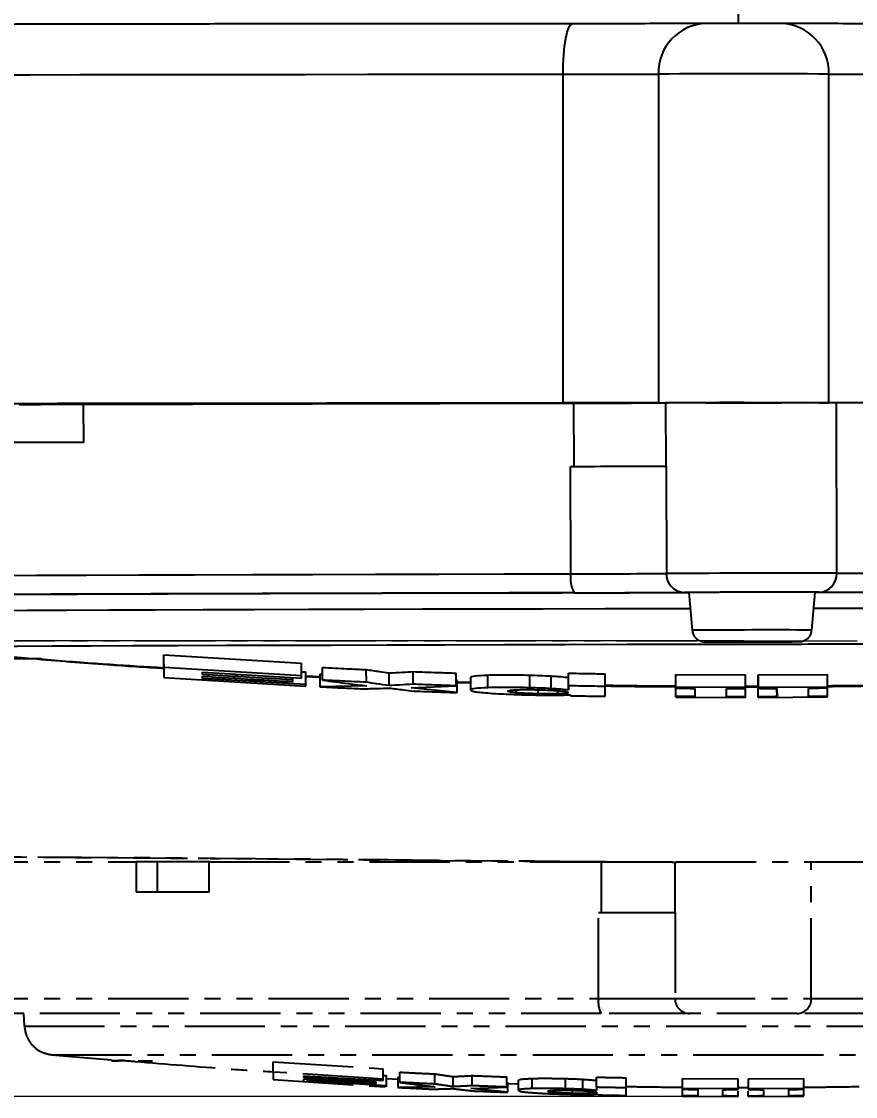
# Model space of a CAD drawing. Header units: millimetres. Extents: x 2312 to 3992, y 755 to 1943.
# Drawn here: x 2845.1 to 2911.2, y 840 to 925 of the extents above; entities that cross this region are included whole.
import ezdxf

# ---------------------------------------------------------------- set-up
doc = ezdxf.new("R2010")
doc.units = ezdxf.units.MM
doc.linetypes.add('PHANTOM', pattern=[12.7, 6.35, -1.27, 1.27, -1.27, 1.27, -1.27])
doc.layers.add('标注', color=3, linetype='Continuous', lineweight=13)
doc.styles.add('SLDTEXTSTYLE1', font='txt.shx', dxfattribs={"width": 0.7, "bigfont": 'gbcbig.shx'})
doc.styles.get("Standard").update_dxf_attribs({"font": 'arial.ttf'})
doc.dimstyles.new('AM_ISO', dxfattribs={"dimtxt": 3.5, "dimasz": 3.5, "dimexe": 1, "dimexo": 1, "dimgap": 1.5, "dimtad": 1, "dimdsep": 46, "dimtxsty": 'Standard', "dimcen": 0, "dimclrd": 256, "dimclre": 256, "dimclrt": 2, "dimadec": 0, "dimazin": 2, "dimtp": 0.1, "dimtm": 0.1, "dimtfac": 0.71, "dimtdec": 3, "dimtmove": 0, "dimatfit": 3, "dimfxl": 0, "dimlwd": -1, "dimlwe": -1, "dimarcsym": 0})
doc.dimstyles.new('SLDDIMSTYLE12$0', dxfattribs={"dimtxt": 12, "dimasz": 10, "dimexe": 0, "dimexo": 0.0625, "dimgap": 0.875, "dimtad": 1, "dimdec": 1, "dimlfac": 1.8, "dimrnd": 1e-09, "dimzin": 12, "dimdsep": 46, "dimtxsty": 'SLDTEXTSTYLE1', "dimcen": 0.09, "dimdle": 8.16, "dimclrd": 3, "dimclre": 3, "dimadec": 0, "dimazin": 3, "dimtfac": 1, "dimtdec": 1, "dimtofl": 0, "dimtmove": 0, "dimatfit": 3, "dimfxl": 0, "dimfrac": 2, "dimtolj": 1, "dimlwd": 5, "dimlwe": 5, "dimarcsym": 0})

# ---------------------------------------------------------------- blocks, each defined once
blk = doc.blocks.new('*D39')
at = {"layer": 'Defpoints', "color": 0, "transparency": 16777216}
for p in [(2901.598, 1115.372), (2752.332, 876.036), (2902.35, 876.036)]:
    blk.add_point(p, dxfattribs=at)
at = {"layer": '标注', "linetype": 'ByBlock', "transparency": 16777216}
for p, q in [((2900.598, 1115.372), (2751.332, 1115.372)), ((2752.332, 1111.872), (2752.332, 879.536)), ((2901.35, 876.036), (2751.332, 876.036))]:
    blk.add_line(p, q, dxfattribs=at)
at = {"layer": '标注', "transparency": 16777216}
for points in [[(2751.749, 1111.872), (2752.915, 1111.872), (2752.332, 1115.372)], [(2751.749, 879.536), (2752.915, 879.536), (2752.332, 876.036)]]:
    blk.add_solid(points, dxfattribs=at)
at = {"layer": '标注', "color": 2, "transparency": 16777216, "insert": (2741.689, 982.482), "char_height": 8, "attachment_point": 5, "rotation": 90}
blk.add_mtext('\\A1;{\\fSimSun|b0|i0|c134|p2;\\H2.28571x;245}', dxfattribs=at)
blk = doc.blocks.new('*D40')
at = {"layer": 'Defpoints', "color": 0, "transparency": 16777216}
for p in [(2902.35, 876.036), (2752.295, 840), (2901.861, 840)]:
    blk.add_point(p, dxfattribs=at)
at = {"layer": '标注', "color": 3, "lineweight": 5, "transparency": 16777216}
blk.add_line((2902.288, 876.036), (2752.295, 876.036), dxfattribs=at)
at = {"layer": '标注', "color": 3, "linetype": 'Continuous', "lineweight": 5, "transparency": 16777216}
for p, q in [((2752.295, 866.036), (2752.295, 850)), ((2901.798, 840), (2752.295, 840))]:
    blk.add_line(p, q, dxfattribs=at)
at = {"layer": '标注', "color": 3, "transparency": 16777216}
for points in [[(2750.628, 866.036), (2753.962, 866.036), (2752.295, 876.036)], [(2750.628, 850), (2753.962, 850), (2752.295, 840)]]:
    blk.add_solid(points, dxfattribs=at)
at = {"layer": '标注', "color": 0, "transparency": 16777216, "insert": (2739.991, 856.841), "char_height": 10, "attachment_point": 5, "rotation": 90, "style": 'SLDTEXTSTYLE1'}
blk.add_mtext('\\A1;{\\H2.28571x;45}', dxfattribs=at)

msp = doc.modelspace()

# ---------------------------------------------------------------- linework, layer by layer
at = {"color": 7, "linetype": 'Continuous', "lineweight": 25}
for p, q in [((2901.898, 924.867), (2901.79, 929.867)), ((2901.898, 924.883), (2901.898, 929.867)), ((2888.002, 894.873), (2888.003, 920.873)), ((2895.555, 920.885), (2895.555, 894.885)), ((2909.035, 894.897), (2909.035, 920.885)), ((2850.056, 891.747), (2850.05, 894.747)), ((2888.835, 894.848), (2888.844, 889.849)), ((2896.114, 894.873), (2896.123, 889.873)), ((2909.66, 881.396), (2909.636, 894.896)), ((2888.607, 881.348), (2888.592, 889.848)), ((2896.165, 889.873), (2896.179, 881.373)), ((2897.95, 879.871), (2898.217, 876.884)), ((2899.95, 879.883), (2899.95, 879.882)), ((2905.95, 879.892), (2905.95, 879.893)), ((2907.694, 876.901), (2907.95, 879.888)), ((2846.711, 874.618), (2843.273, 874.618)), ((2856.407, 874.944), (2867.294, 874.272)), ((2856.408, 874.163), (2856.407, 874.944)), ((2856.408, 873.939), (2856.407, 874.944)), ((2867.296, 873.268), (2867.294, 874.272)), ((2856.408, 874.163), (2856.41, 873.159)), ((2867.296, 873.268), (2856.408, 873.939)), ((2856.408, 873.939), (2856.41, 873.159)), ((2859.464, 873.567), (2867.296, 873.103)), ((2867.295, 873.608), (2867.641, 873.587)), ((2867.643, 872.585), (2867.641, 873.587)), ((2868.752, 873.416), (2868.965, 873.42)), ((2868.752, 873.416), (2868.753, 872.414)), ((2868.966, 872.937), (2868.965, 873.94)), ((2872.429, 872.771), (2872.427, 873.774)), ((2874.232, 872.507), (2874.23, 873.509)), ((2876.126, 872.614), (2876.124, 873.617)), ((2879.537, 872.488), (2879.536, 873.49)), ((2888.427, 872.489), (2888.426, 873.491)), ((2891.34, 872.435), (2891.338, 873.437)), ((2903.433, 873.354), (2908.933, 873.391)), ((2908.935, 872.39), (2908.933, 873.391)), ((2856.41, 873.159), (2867.643, 872.471)), ((2867.643, 872.585), (2859.465, 873.067)), ((2866.614, 872.964), (2866.614, 873.144)), ((2867.642, 873.283), (2868.752, 873.227)), ((2868.752, 873.15), (2867.642, 873.208)), ((2879.63, 871.951), (2879.628, 872.952)), ((2879.628, 872.807), (2880.698, 872.775)), ((2880.698, 872.693), (2879.629, 872.727)), ((2880.699, 872.157), (2880.697, 873.158)), ((2882.043, 872.338), (2882.041, 873.34)), ((2885.362, 872.333), (2885.361, 873.335)), ((2887.031, 873.272), (2887.033, 872.27)), ((2888.428, 872.155), (2888.426, 873.156)), ((2896.933, 873.371), (2902.433, 873.353)), ((2896.935, 872.369), (2896.933, 873.371)), ((2896.935, 872.306), (2896.933, 873.308)), ((2902.435, 872.351), (2902.433, 873.353)), ((2903.433, 873.292), (2903.433, 873.354)), ((2903.433, 873.354), (2903.435, 872.353)), ((2903.435, 872.29), (2903.433, 873.292)), ((2903.434, 872.575), (2903.434, 872.616)), ((2872.47, 872.482), (2868.753, 872.414)), ((2875.984, 872.333), (2879.537, 872.488)), ((2879.63, 871.951), (2875.984, 872.333)), ((2884.263, 872.175), (2884.263, 871.939)), ((2886.004, 872.153), (2886.005, 871.856)), ((2887.563, 872.107), (2887.563, 871.847)), ((2891.341, 871.657), (2891.34, 872.435)), ((2902.435, 872.351), (2896.935, 872.369)), ((2896.936, 871.632), (2896.935, 872.306)), ((2896.936, 871.591), (2896.935, 872.306)), ((2898.435, 872.272), (2898.436, 871.639)), ((2898.435, 872.272), (2898.436, 871.639)), ((2900.936, 871.631), (2900.935, 872.264)), ((2902.434, 872.461), (2902.934, 872.46)), ((2902.935, 872.377), (2902.435, 872.378)), ((2902.435, 872.288), (2902.435, 872.351)), ((2902.436, 871.614), (2902.435, 872.288)), ((2902.934, 872.46), (2903.434, 872.462)), ((2903.435, 872.379), (2902.935, 872.377)), ((2908.935, 872.39), (2903.435, 872.353)), ((2903.435, 872.353), (2903.435, 872.29)), ((2903.436, 871.616), (2903.435, 872.29)), ((2903.436, 871.574), (2903.435, 872.29)), ((2904.935, 872.271), (2904.936, 871.638)), ((2904.936, 871.638), (2904.935, 872.271)), ((2907.436, 871.655), (2907.435, 872.287)), ((2908.936, 871.652), (2908.935, 872.327)), ((2896.936, 871.591), (2902.436, 871.573)), ((2902.436, 871.573), (2902.436, 871.614)), ((2903.436, 871.616), (2903.436, 871.574)), ((2903.436, 871.574), (2908.936, 871.611))]:
    msp.add_line(p, q, dxfattribs=at)
at = {"color": 7, "linetype": 'PHANTOM', "lineweight": 25}
for p, q in [((2839.293, 858.559), (2854.212, 858.559)), ((2854.212, 858.559), (2854.212, 856.159)), ((2855.9, 858.559), (2854.212, 858.559)), ((2855.9, 856.159), (2855.9, 858.559)), ((2859.984, 858.559), (2855.9, 858.559)), ((2859.984, 856.159), (2859.984, 858.559)), ((2859.984, 858.559), (2891.012, 858.559)), ((2891.414, 858.559), (2890.729, 858.565)), ((2891.012, 858.559), (2891.012, 854.559)), ((2891.012, 858.559), (2896.652, 858.559)), ((2896.787, 858.516), (2896.645, 858.516)), ((2896.787, 858.516), (2896.942, 858.515)), ((2896.835, 858.515), (2896.835, 854.559)), ((2896.937, 858.559), (2907.653, 858.559)), ((2907.653, 847.759), (2907.653, 858.559)), ((2907.653, 858.559), (2913.711, 858.559)), ((2859.984, 856.159), (2854.212, 856.159)), ((2890.811, 847.759), (2890.811, 854.559)), ((2890.811, 854.559), (2896.868, 854.559)), ((2896.868, 854.559), (2896.868, 847.759)), ((2839.293, 847.759), (2890.811, 847.759)), ((2890.811, 847.759), (2896.868, 847.759)), ((2896.868, 847.759), (2907.653, 847.759)), ((2907.653, 847.759), (2913.711, 847.759)), ((2891.025, 846.559), (2840.474, 846.559)), ((2845.299, 846.559), (2845.351, 845.569)), ((2897.992, 846.559), (2891.025, 846.559)), ((2906.529, 846.559), (2897.992, 846.559)), ((2913.496, 846.559), (2906.529, 846.559)), ((2845.351, 845.569), (2959.17, 845.569)), ((2847.495, 843.308), (2852.267, 842.9)), ((2847.495, 843.308), (2902.261, 843.308)), ((2854.37, 842.818), (2855.491, 842.818)), ((2865.042, 842.738), (2873.751, 842.185)), ((2865.042, 841.934), (2865.042, 842.738)), ((2873.751, 841.383), (2865.042, 841.934)), ((2865.042, 841.934), (2865.042, 841.333)), ((2873.751, 841.383), (2873.751, 842.185)), ((2875.087, 841.121), (2875.087, 841.923)), ((2865.042, 841.333), (2874.028, 840.767)), ((2867.486, 841.636), (2873.751, 841.254)), ((2874.028, 840.854), (2867.486, 841.251)), ((2873.751, 841.673), (2874.028, 841.656)), ((2874.028, 840.854), (2874.028, 841.656)), ((2874.028, 841.425), (2874.916, 841.378)), ((2874.916, 841.521), (2875.087, 841.523)), ((2874.916, 841.521), (2874.916, 840.719)), ((2877.856, 840.984), (2877.856, 841.786)), ((2879.298, 840.775), (2879.298, 841.577)), ((2880.814, 840.853), (2880.814, 841.655)), ((2883.543, 840.748), (2883.543, 841.549)), ((2883.616, 840.334), (2883.616, 841.135)), ((2884.472, 840.489), (2884.472, 841.29)), ((2885.547, 840.626), (2885.547, 841.427)), ((2888.203, 840.615), (2888.203, 841.417)), ((2889.539, 841.365), (2889.539, 840.563)), ((2890.655, 840.73), (2890.655, 841.531)), ((2892.985, 840.683), (2892.985, 841.485)), ((2897.461, 841.424), (2901.861, 841.402)), ((2897.461, 840.622), (2897.461, 841.424)), ((2901.861, 840.6), (2901.861, 841.402)), ((2902.661, 841.402), (2907.061, 841.424)), ((2902.661, 841.402), (2902.661, 840.6)), ((2907.061, 840.622), (2907.061, 841.424)), ((2877.889, 840.761), (2874.916, 840.719)), ((2880.7, 840.636), (2883.543, 840.748)), ((2883.616, 840.334), (2880.7, 840.636)), ((2883.616, 841.025), (2884.472, 840.998)), ((2887.323, 840.495), (2887.323, 840.314)), ((2888.716, 840.474), (2888.716, 840.246)), ((2889.963, 840.436), (2889.963, 840.236)), ((2892.985, 840.083), (2892.985, 840.683)), ((2901.861, 840.6), (2897.461, 840.622)), ((2897.461, 840.054), (2897.461, 840.609)), ((2898.661, 840.545), (2898.661, 840.057)), ((2900.661, 840.047), (2900.661, 840.535)), ((2901.861, 840.715), (2902.261, 840.714)), ((2901.861, 840.552), (2901.861, 840.6)), ((2901.861, 840.032), (2901.861, 840.412)), ((2902.261, 840.714), (2902.661, 840.715)), ((2907.061, 840.622), (2902.661, 840.6)), ((2902.661, 840.6), (2902.661, 840.552)), ((2902.661, 840.032), (2902.661, 840.412)), ((2903.861, 840.535), (2903.861, 840.047)), ((2905.861, 840.057), (2905.861, 840.545)), ((2907.061, 840.054), (2907.061, 840.574)), ((2897.461, 840.022), (2901.861, 840)), ((2901.861, 840), (2901.861, 840.032)), ((2902.661, 840.032), (2902.661, 840)), ((2902.661, 840), (2907.061, 840.022))]:
    msp.add_line(p, q, dxfattribs=at)
at = {"color": 7, "linetype": 'Continuous', "lineweight": 25, "flags": 128}
for points in [[(2888.003, 920.873), (2888.017, 921.653), (2888.058, 922.403), (2888.125, 923.094), (2888.216, 923.699), (2888.326, 924.196), (2888.452, 924.564), (2888.589, 924.79), (2888.731, 924.866)], [(2823.809, 920.752), (2824.933, 920.762), (2826.408, 920.771), (2828.227, 920.781), (2830.383, 920.79), (2832.866, 920.799), (2835.664, 920.808), (2838.764, 920.816), (2842.154, 920.824), (2845.816, 920.831), (2849.736, 920.838), (2853.894, 920.845), (2858.273, 920.85), (2862.852, 920.856), (2867.611, 920.86), (2872.528, 920.865), (2877.581, 920.868), (2882.747, 920.871), (2888.003, 920.873)], [(2850.05, 894.739), (2849.344, 894.737), (2848.434, 894.734), (2847.539, 894.73), (2846.659, 894.727), (2845.794, 894.724), (2844.946, 894.721)], [(2850.05, 894.747), (2854.261, 894.761), (2858.697, 894.774), (2863.337, 894.787), (2868.162, 894.8), (2873.147, 894.813), (2878.27, 894.825), (2883.508, 894.837), (2888.835, 894.848)], [(2907.998, 894.898), (2908.914, 894.897), (2909.636, 894.896)], [(2850.056, 891.747), (2849.104, 891.744), (2848.166, 891.74), (2847.243, 891.737), (2846.333, 891.734), (2845.438, 891.731), (2844.557, 891.727), (2843.691, 891.724), (2842.84, 891.721)], [(2824.21, 881.116), (2825.351, 881.128), (2826.842, 881.141), (2828.677, 881.153), (2830.849, 881.166), (2833.346, 881.179), (2836.159, 881.193), (2839.273, 881.207), (2842.676, 881.22), (2846.351, 881.234), (2850.282, 881.248), (2854.451, 881.261), (2858.84, 881.275), (2863.428, 881.288), (2868.194, 881.301), (2873.118, 881.313), (2878.177, 881.325), (2883.348, 881.337), (2888.607, 881.348)], [(2888.878, 879.846), (2883.717, 879.835), (2878.643, 879.823), (2873.68, 879.811), (2868.848, 879.799), (2864.171, 879.786), (2859.669, 879.774), (2855.363, 879.76), (2851.271, 879.747), (2847.414, 879.734), (2843.808, 879.72), (2840.469, 879.707), (2837.413, 879.694), (2834.653, 879.68), (2832.203, 879.667), (2830.072, 879.655), (2828.271, 879.642), (2826.808, 879.63), (2825.689, 879.618)], [(2897.952, 879.85), (2897.899, 879.849), (2892.902, 879.84), (2887.954, 879.83), (2883.081, 879.819), (2878.307, 879.808), (2873.656, 879.796), (2869.15, 879.784), (2864.813, 879.772), (2860.665, 879.76), (2856.728, 879.747), (2853.021, 879.734), (2849.563, 879.722), (2846.37, 879.709), (2843.459, 879.696), (2840.845, 879.684), (2838.54, 879.671), (2836.555, 879.659), (2834.901, 879.647), (2833.586, 879.636), (2832.617, 879.625), (2831.997, 879.615), (2831.731, 879.605), (2831.72, 879.602)], [(2902.922, 879.889), (2901.576, 879.887), (2900.322, 879.884), (2899.245, 879.88), (2898.419, 879.877), (2897.899, 879.874), (2897.722, 879.871), (2897.899, 879.869), (2897.951, 879.868)], [(2907.95, 879.886), (2908.122, 879.889), (2907.945, 879.891), (2907.425, 879.892), (2906.599, 879.893), (2905.522, 879.893), (2904.268, 879.891), (2902.922, 879.889)], [(2974.124, 879.846), (2974.113, 879.849), (2973.847, 879.858), (2973.227, 879.866), (2972.258, 879.874), (2970.943, 879.88), (2969.289, 879.887), (2967.304, 879.892), (2964.999, 879.896), (2962.384, 879.9), (2959.474, 879.903), (2956.281, 879.904), (2952.823, 879.905), (2949.116, 879.905), (2945.179, 879.905), (2941.031, 879.903), (2936.694, 879.9), (2932.188, 879.897), (2927.537, 879.892), (2922.762, 879.887), (2917.889, 879.881), (2912.942, 879.874), (2907.948, 879.867)], [(2831.787, 878.365), (2831.963, 878.375), (2832.49, 878.385), (2833.365, 878.396), (2834.584, 878.407), (2836.141, 878.419), (2838.028, 878.431), (2840.236, 878.443), (2842.754, 878.456), (2845.57, 878.468), (2848.669, 878.481), (2852.037, 878.494), (2855.656, 878.507), (2859.508, 878.519), (2863.576, 878.532), (2867.838, 878.544), (2872.274, 878.556), (2876.861, 878.567), (2881.577, 878.579), (2886.399, 878.589), (2891.302, 878.6), (2896.263, 878.609), (2898.063, 878.613)], [(2907.842, 878.629), (2911.244, 878.635), (2916.188, 878.642), (2921.067, 878.648), (2925.856, 878.654), (2930.532, 878.658), (2935.071, 878.662), (2939.451, 878.665), (2943.651, 878.667), (2947.649, 878.668), (2951.426, 878.668), (2954.963, 878.668), (2958.243, 878.666), (2961.249, 878.664), (2963.967, 878.661), (2966.383, 878.657), (2968.485, 878.652), (2970.263, 878.646), (2971.708, 878.639), (2972.813, 878.632), (2973.573, 878.624), (2973.983, 878.615), (2974.061, 878.609)], [(2904.386, 875.976), (2905.385, 875.978), (2906.146, 875.981), (2906.595, 875.984), (2906.688, 875.987), (2906.416, 875.988), (2905.805, 875.989), (2904.915, 875.989), (2903.834, 875.988), (2902.667, 875.986), (2901.528, 875.984), (2900.529, 875.981), (2899.768, 875.978), (2899.319, 875.975), (2899.215, 875.973)], [(2834.479, 875.542), (2834.552, 875.55), (2834.971, 875.56), (2835.747, 875.571), (2836.877, 875.582), (2838.353, 875.593), (2840.168, 875.605), (2842.313, 875.617), (2844.777, 875.629), (2847.546, 875.642), (2850.606, 875.655), (2853.941, 875.667), (2857.534, 875.68), (2861.364, 875.692), (2865.414, 875.705), (2869.66, 875.717), (2874.081, 875.729), (2878.654, 875.74), (2883.354, 875.751), (2888.157, 875.762), (2893.038, 875.772), (2897.97, 875.781), (2902.929, 875.79)]]:
    msp.add_lwpolyline(points, dxfattribs=at)
at = {"color": 7, "linetype": 'PHANTOM', "lineweight": 25, "flags": 128}
for points in [[(2839.214, 858.967), (2840.126, 858.967), (2841.319, 858.964), (2842.787, 858.958), (2844.525, 858.949), (2846.523, 858.937), (2848.772, 858.923), (2851.264, 858.905), (2853.986, 858.886), (2856.926, 858.863), (2860.07, 858.838), (2863.406, 858.811), (2866.916, 858.781), (2870.587, 858.75), (2874.4, 858.716), (2878.339, 858.681), (2882.385, 858.643), (2886.522, 858.605), (2890.729, 858.565)], [(2890.86, 858.559), (2889.779, 858.569), (2885.734, 858.607), (2881.764, 858.644), (2877.887, 858.679), (2874.121, 858.713), (2870.483, 858.745), (2866.99, 858.774), (2863.657, 858.802), (2860.5, 858.828), (2857.533, 858.851), (2854.77, 858.872), (2852.223, 858.89), (2849.904, 858.906), (2847.824, 858.919), (2845.992, 858.929), (2844.415, 858.936), (2843.103, 858.941), (2842.06, 858.943), (2841.291, 858.942), (2840.801, 858.938), (2840.59, 858.931), (2840.66, 858.921), (2841.011, 858.909), (2841.258, 858.903)]]:
    msp.add_lwpolyline(points, dxfattribs=at)
at = {"color": 7, "linetype": 'Continuous', "lineweight": 25}
for centre, radius, start, end in [((2899.43, 921.007), 3.877, 91.86977, 181.80319), ((2904.048, 378.246), 546.642, 89.80869, 90.2432), ((2905.164, 921.011), 3.873, 358.13314, 88.05866), ((2888.445, 3036.278), 2115.405, 269.988017, 270.192574), ((2902.302, -1345.811), 2266.706, 89.829797, 90.170542), ((2916.191, 3072.24), 2151.367, 269.809417, 270.011615), ((2885.503, 3002.004), 2107.158, 270.090606, 270.288526), ((2904.793, -870.075), 1764.969, 90.079983, 90.281729), ((2911.432, 1538.975), 644.081, 269.840259, 269.96665), ((2885.387, 3017.112), 2127.267, 270.086324, 270.290278), ((2890.919, 880.989), 2.34, 171.18608, 209.25992), ((2885.402, 3008.612), 2127.267, 270.086324, 270.290278), ((2897.634, 881.329), 1.456, 178.27966, 268.1007), ((2906.791, -1378.857), 2260.255, 89.927294, 90.269014), ((2908.205, 881.347), 1.456, 272.09558, 1.91662), ((2913.148, 3008.642), 2127.249, 269.90603, 270.109985), ((2885.192, 3326.2), 2446.357, 270.086324, 270.290278), ((2906.039, -939.883), 1819.776, 89.930149, 90.266159), ((2904.741, -165.638), 1045.531, 89.82415, 90.372159), ((2912.27, 3326.225), 2446.336, 269.90603, 270.109985), ((2904.653, -113.977), 990.883, 89.82415, 90.372159), ((2899.518, 893.721), 17.751, 269.02169, 270.18065), ((2900.676, 2199.11), 1323.139, 269.952264, 270.160643)]:
    msp.add_arc(centre, radius, start, end, dxfattribs=at)
at = {"color": 7, "linetype": 'PHANTOM', "lineweight": 25}
for centre, radius, start, end in [((2892.648, 847.468), 1.861, 171.02104, 209.26556), ((2898.031, 847.722), 1.164, 178.17325, 268.0486), ((2906.49, 847.722), 1.164, 271.9514, 1.82675)]:
    msp.add_arc(centre, radius, start, end, dxfattribs=at)
at = {"color": 7, "linetype": 'Continuous', "lineweight": 25}
for points, knots in [([(2888.731, 924.866), (2886.331, 924.865), (2881.488, 924.863), (2874.399, 924.858), (2867.442, 924.852), (2860.74, 924.845), (2854.403, 924.836), (2848.557, 924.826), (2843.292, 924.815), (2838.683, 924.803), (2834.795, 924.791), (2831.672, 924.777), (2829.252, 924.764), (2828.245, 924.755), (2827.747, 924.75)], [0, 0, 0, 0, 0.079959, 0.161371, 0.244142, 0.328893, 0.414216, 0.5, 0.585778, 0.671102, 0.755858, 0.838624, 0.920039, 1, 1, 1, 1]), ([(2899.304, 924.882), (2898.81, 924.88), (2897.805, 924.876), (2895.28, 924.871), (2892.215, 924.867), (2889.879, 924.866), (2888.731, 924.866)], [0, 0, 0, 0, 0.245796, 0.5, 0.754204, 1, 1, 1, 1]), ([(2902.293, 924.886), (2901.977, 924.886), (2901.331, 924.886), (2900.447, 924.885), (2899.717, 924.884), (2899.439, 924.883), (2899.304, 924.882)], [0, 0, 0, 0, 0.244178, 0.5, 0.755822, 1, 1, 1, 1]), ([(2905.295, 924.882), (2905.158, 924.883), (2904.877, 924.884), (2904.143, 924.885), (2903.255, 924.886), (2902.609, 924.886), (2902.293, 924.886)], [0, 0, 0, 0, 0.244178, 0.5, 0.755822, 1, 1, 1, 1]), ([(2915.924, 924.866), (2914.774, 924.866), (2912.434, 924.867), (2909.356, 924.871), (2906.815, 924.876), (2905.796, 924.88), (2905.295, 924.882)], [0, 0, 0, 0, 0.245796, 0.5, 0.754204, 1, 1, 1, 1]), ([(2832.343, 894.674), (2831.396, 894.679), (2829.3, 894.689), (2827.548, 894.706), (2826.841, 894.725), (2827.465, 894.744), (2829.365, 894.762), (2832.52, 894.779), (2836.872, 894.796), (2842.348, 894.812), (2848.855, 894.826), (2856.281, 894.838), (2864.499, 894.848), (2873.366, 894.857), (2882.741, 894.862), (2889.971, 894.866), (2894.048, 894.866), (2894.838, 894.866)], [0, 0, 0, 0, 0.058714, 0.129808, 0.200902, 0.271995, 0.343089, 0.414183, 0.485276, 0.55637, 0.627464, 0.698558, 0.769651, 0.840745, 0.911839, 0.982932, 1, 1, 1, 1]), ([(2899.925, 894.877), (2899.782, 894.877), (2899.399, 894.878), (2899.235, 894.88), (2899.453, 894.882), (2900.12, 894.884), (2901.116, 894.886), (2901.901, 894.886), (2902.294, 894.886)], [0, 0, 0, 0, 0.106545, 0.285236, 0.463927, 0.642618, 0.821309, 1, 1, 1, 1]), ([(2902.294, 894.886), (2902.686, 894.886), (2903.47, 894.886), (2904.482, 894.884), (2905.108, 894.882), (2905.378, 894.881), (2905.302, 894.88), (2905.301, 894.88)], [0, 0, 0, 0, 0.249506, 0.499013, 0.748519, 0.998025, 1, 1, 1, 1]), ([(2898.226, 876.879), (2898.242, 876.776), (2898.272, 876.577), (2898.428, 876.337), (2898.606, 876.168), (2898.782, 876.065), (2898.936, 876.009), (2899.05, 875.985), (2899.119, 875.977), (2899.151, 875.975), (2899.172, 875.974), (2899.194, 875.973), (2899.237, 875.972), (2899.312, 875.972), (2899.51, 875.971), (2899.602, 875.971)], [0, 0, 0, 0, 0.103576, 0.19975, 0.28026, 0.348068, 0.403252, 0.444498, 0.464879, 0.477985, 0.491496, 0.513354, 0.565031, 0.796248, 1, 1, 1, 1]), ([(2904.387, 875.976), (2904.558, 875.976), (2905.057, 875.977), (2905.769, 875.98), (2906.388, 875.983), (2906.631, 875.984), (2906.705, 875.986), (2906.729, 875.986), (2906.765, 875.988), (2906.811, 875.992), (2906.912, 876.006), (2907.064, 876.049), (2907.278, 876.156), (2907.494, 876.355), (2907.653, 876.62), (2907.671, 876.812), (2907.678, 876.892)], [0, 0, 0, 0, 0.098599, 0.2879, 0.477782, 0.668148, 0.716726, 0.743344, 0.752788, 0.761054, 0.775718, 0.806798, 0.843644, 0.899911, 0.958605, 1, 1, 1, 1]), ([(2901.692, 875.974), (2901.408, 875.974), (2901.069, 875.974), (2900.759, 875.974), (2900.678, 875.974), (2900.807, 875.976), (2900.94, 875.977), (2900.922, 875.978), (2901.011, 875.979), (2901.245, 875.98), (2901.556, 875.981), (2902.096, 875.982), (2902.613, 875.983), (2903.067, 875.984), (2903.338, 875.985), (2903.737, 875.985), (2904.162, 875.985), (2904.848, 875.985), (2905.155, 875.985), (2905.236, 875.985), (2905.107, 875.984), (2904.974, 875.982), (2904.992, 875.981), (2904.903, 875.98), (2904.668, 875.98), (2904.358, 875.979), (2903.818, 875.978), (2903.301, 875.976), (2902.847, 875.975), (2902.576, 875.975), (2902.18, 875.974), (2901.914, 875.974), (2901.692, 875.974)], [0, 0, 0, 0, 0.066265, 0.079332, 0.091749, 0.120574, 0.19854, 0.226761, 0.249845, 0.26589, 0.284505, 0.318085, 0.379426, 0.408251, 0.420668, 0.433735, 0.5, 0.566265, 0.579332, 0.591749, 0.620574, 0.69854, 0.726761, 0.749845, 0.76589, 0.784505, 0.818085, 0.879426, 0.908251, 0.920668, 0.933735, 1, 1, 1, 1]), ([(2902.929, 875.79), (2905.569, 875.794), (2910.961, 875.803), (2919.089, 875.814), (2927.253, 875.824), (2935.247, 875.831), (2942.851, 875.835), (2949.847, 875.836), (2955.868, 875.834), (2960.853, 875.83), (2964.801, 875.823), (2967.826, 875.814), (2969.908, 875.804), (2971.161, 875.792), (2971.312, 875.783), (2971.386, 875.778)], [0, 0, 0, 0, 0.073675, 0.150434, 0.229885, 0.311524, 0.394751, 0.478886, 0.563205, 0.640041, 0.715869, 0.790184, 0.862545, 0.932581, 1, 1, 1, 1]), ([(2842.765, 874.925), (2845.882, 874.667), (2850.403, 874.293), (2854.986, 874.009), (2856.408, 873.921)], [0, 0, 0, 0, 0.68951, 1, 1, 1, 1]), ([(2856.409, 873.854), (2854.927, 873.946), (2851.422, 874.165), (2847.963, 874.452), (2845.966, 874.618)], [0, 0, 0, 0, 0.422605, 1, 1, 1, 1]), ([(2859.464, 873.391), (2859.464, 873.423), (2859.464, 873.48), (2859.464, 873.54), (2859.464, 873.567)], [0, 0, 0, 0, 0.556914, 1, 1, 1, 1]), ([(2866.614, 872.964), (2865.304, 873.037), (2862.92, 873.17), (2860.538, 873.323), (2859.464, 873.391)], [0, 0, 0, 0, 0.549556, 1, 1, 1, 1]), ([(2868.965, 873.94), (2869.616, 873.907), (2870.77, 873.85), (2871.924, 873.797), (2872.427, 873.774)], [0, 0, 0, 0, 0.56439, 1, 1, 1, 1]), ([(2872.427, 873.774), (2872.77, 873.722), (2873.371, 873.631), (2873.972, 873.546), (2874.23, 873.509)], [0, 0, 0, 0, 0.570017, 1, 1, 1, 1]), ([(2874.23, 873.509), (2874.582, 873.528), (2875.214, 873.561), (2875.845, 873.599), (2876.124, 873.617)], [0, 0, 0, 0, 0.557996, 1, 1, 1, 1]), ([(2876.124, 873.617), (2876.765, 873.592), (2877.902, 873.547), (2879.039, 873.508), (2879.536, 873.49)], [0, 0, 0, 0, 0.5636271, 1, 1, 1, 1]), ([(2888.426, 873.491), (2888.97, 873.48), (2889.941, 873.46), (2890.912, 873.444), (2891.338, 873.437)], [0, 0, 0, 0, 0.561174, 1, 1, 1, 1]), ([(2888.426, 873.156), (2888.426, 873.214), (2888.426, 873.319), (2888.426, 873.437), (2888.426, 873.491)], [0, 0, 0, 0, 0.544502, 1, 1, 1, 1]), ([(2859.465, 873.25), (2860.826, 873.163), (2863.209, 873.011), (2865.592, 872.879), (2866.614, 872.823)], [0, 0, 0, 0, 0.571417, 1, 1, 1, 1]), ([(2859.465, 873.067), (2859.465, 873.099), (2859.465, 873.158), (2859.465, 873.222), (2859.465, 873.25)], [0, 0, 0, 0, 0.556665, 1, 1, 1, 1]), ([(2866.614, 872.823), (2866.614, 872.848), (2866.614, 872.894), (2866.614, 872.943), (2866.614, 872.964)], [0, 0, 0, 0, 0.556601, 1, 1, 1, 1]), ([(2867.296, 873.103), (2867.296, 873.133), (2867.296, 873.187), (2867.296, 873.243), (2867.296, 873.268)], [0, 0, 0, 0, 0.55628, 1, 1, 1, 1]), ([(2867.643, 872.471), (2867.643, 872.491), (2867.643, 872.528), (2867.643, 872.568), (2867.643, 872.585)], [0, 0, 0, 0, 0.556911, 1, 1, 1, 1]), ([(2868.966, 872.937), (2869.64, 872.845), (2870.807, 872.686), (2871.975, 872.543), (2872.47, 872.482)], [0, 0, 0, 0, 0.5766331, 1, 1, 1, 1]), ([(2872.429, 872.771), (2871.788, 872.801), (2870.633, 872.854), (2869.479, 872.911), (2868.966, 872.937)], [0, 0, 0, 0, 0.555599, 1, 1, 1, 1]), ([(2874.232, 872.507), (2873.901, 872.554), (2873.3, 872.639), (2872.699, 872.73), (2872.429, 872.771)], [0, 0, 0, 0, 0.549983, 1, 1, 1, 1]), ([(2876.126, 872.614), (2875.771, 872.593), (2875.14, 872.554), (2874.508, 872.522), (2874.232, 872.507)], [0, 0, 0, 0, 0.561954, 1, 1, 1, 1]), ([(2879.537, 872.488), (2878.905, 872.51), (2877.767, 872.55), (2876.63, 872.595), (2876.126, 872.614)], [0, 0, 0, 0, 0.556353, 1, 1, 1, 1]), ([(2880.697, 873.158), (2880.736, 873.2), (2880.807, 873.274), (2881.661, 873.32), (2882.041, 873.34)], [0, 0, 0, 0, 0.556041, 1, 1, 1, 1]), ([(2882.041, 873.34), (2882.259, 873.346), (2882.696, 873.358), (2883.508, 873.362), (2884.414, 873.356), (2885.045, 873.342), (2885.361, 873.335)], [0, 0, 0, 0, 0.2499948, 0.5001474, 0.7503596, 1, 1, 1, 1]), ([(2885.361, 873.335), (2885.639, 873.327), (2886.22, 873.311), (2886.753, 873.285), (2887.031, 873.272)], [0, 0, 0, 0, 0.479645, 1, 1, 1, 1]), ([(2887.031, 873.272), (2887.179, 873.263), (2887.476, 873.244), (2887.967, 873.205), (2888.242, 873.176), (2888.426, 873.156)], [0, 0, 0, 0, 0.249107, 0.498716, 1, 1, 1, 1]), ([(2891.34, 872.538), (2892.19, 872.524), (2894.054, 872.495), (2895.92, 872.484), (2896.934, 872.478)], [0, 0, 0, 0, 0.456405, 1, 1, 1, 1]), ([(2896.933, 873.308), (2896.933, 873.32), (2896.933, 873.34), (2896.933, 873.362), (2896.933, 873.371)], [0, 0, 0, 0, 0.556974, 1, 1, 1, 1]), ([(2896.934, 872.592), (2896.934, 872.599), (2896.934, 872.613), (2896.934, 872.627), (2896.934, 872.633)], [0, 0, 0, 0, 0.555505, 1, 1, 1, 1]), ([(2908.934, 872.499), (2909.746, 872.506), (2911.574, 872.523), (2913.4, 872.556), (2914.415, 872.574)], [0, 0, 0, 0, 0.444059, 1, 1, 1, 1]), ([(2868.753, 872.414), (2869.398, 872.381), (2870.535, 872.324), (2871.672, 872.272), (2872.165, 872.249)], [0, 0, 0, 0, 0.566888, 1, 1, 1, 1]), ([(2872.165, 872.249), (2872.55, 872.259), (2873.239, 872.277), (2873.928, 872.302), (2874.232, 872.313)], [0, 0, 0, 0, 0.558911, 1, 1, 1, 1]), ([(2874.232, 872.313), (2874.603, 872.266), (2875.251, 872.185), (2875.9, 872.11), (2876.177, 872.078)], [0, 0, 0, 0, 0.572061, 1, 1, 1, 1]), ([(2876.177, 872.078), (2876.829, 872.053), (2877.98, 872.008), (2879.131, 871.968), (2879.63, 871.951)], [0, 0, 0, 0, 0.566608, 1, 1, 1, 1]), ([(2882.043, 872.338), (2881.663, 872.318), (2880.808, 872.272), (2880.738, 872.198), (2880.699, 872.157)], [0, 0, 0, 0, 0.443959, 1, 1, 1, 1]), ([(2880.699, 872.157), (2880.739, 872.117), (2880.8, 872.057), (2881.344, 871.979), (2881.811, 871.94), (2882.043, 871.921)], [0, 0, 0, 0, 0.49875, 0.750257, 1, 1, 1, 1]), ([(2885.362, 872.333), (2885.047, 872.34), (2884.415, 872.354), (2883.51, 872.36), (2882.698, 872.356), (2882.261, 872.344), (2882.043, 872.338)], [0, 0, 0, 0, 0.2496403, 0.4998526, 0.7500053, 1, 1, 1, 1]), ([(2882.043, 871.921), (2882.304, 871.903), (2882.8, 871.868), (2883.901, 871.813), (2884.776, 871.786), (2885.323, 871.769)], [0, 0, 0, 0, 0.294236, 0.559365, 1, 1, 1, 1]), ([(2883.611, 872.07), (2883.632, 872.088), (2883.663, 872.114), (2883.925, 872.149), (2884.155, 872.166), (2884.27, 872.175)], [0, 0, 0, 0, 0.501568, 0.7512, 1, 1, 1, 1]), ([(2884.263, 871.939), (2884.148, 871.95), (2883.917, 871.972), (2883.663, 872.015), (2883.632, 872.048), (2883.611, 872.07)], [0, 0, 0, 0, 0.248427, 0.500533, 1, 1, 1, 1]), ([(2886.005, 871.856), (2885.712, 871.865), (2885.239, 871.88), (2884.648, 871.91), (2884.396, 871.929), (2884.263, 871.939)], [0, 0, 0, 0, 0.433668, 0.700456, 1, 1, 1, 1]), ([(2884.27, 872.175), (2884.381, 872.179), (2884.604, 872.187), (2885.039, 872.19), (2885.535, 872.188), (2885.882, 872.181), (2886.055, 872.177)], [0, 0, 0, 0, 0.249108, 0.498915, 0.749263, 1, 1, 1, 1]), ([(2885.323, 871.769), (2885.667, 871.762), (2886.359, 871.747), (2887.336, 871.745), (2888.109, 871.756), (2888.423, 871.776), (2888.581, 871.786)], [0, 0, 0, 0, 0.245195, 0.492761, 0.744341, 1, 1, 1, 1]), ([(2887.033, 872.27), (2886.755, 872.284), (2886.222, 872.309), (2885.641, 872.325), (2885.362, 872.333)], [0, 0, 0, 0, 0.520355, 1, 1, 1, 1]), ([(2887.563, 871.847), (2887.338, 871.844), (2886.88, 871.839), (2886.3, 871.85), (2886.005, 871.856)], [0, 0, 0, 0, 0.490887, 1, 1, 1, 1]), ([(2886.055, 872.177), (2886.287, 872.17), (2886.647, 872.16), (2887.105, 872.139), (2887.311, 872.126), (2887.417, 872.119)], [0, 0, 0, 0, 0.467874, 0.726466, 1, 1, 1, 1]), ([(2888.428, 872.155), (2888.244, 872.174), (2887.969, 872.203), (2887.478, 872.242), (2887.181, 872.261), (2887.033, 872.27)], [0, 0, 0, 0, 0.501284, 0.750893, 1, 1, 1, 1]), ([(2887.417, 872.119), (2887.591, 872.106), (2887.939, 872.078), (2888.363, 872.024), (2888.408, 871.983), (2888.438, 871.955)], [0, 0, 0, 0, 0.249846, 0.5015343, 1, 1, 1, 1]), ([(2888.438, 871.955), (2888.41, 871.929), (2888.37, 871.892), (2887.977, 871.86), (2887.694, 871.851), (2887.563, 871.847)], [0, 0, 0, 0, 0.5615763, 0.7980896, 1, 1, 1, 1]), ([(2888.427, 872.489), (2888.427, 872.421), (2888.428, 872.304), (2888.428, 872.199), (2888.428, 872.155)], [0, 0, 0, 0, 0.575496, 1, 1, 1, 1]), ([(2891.34, 872.435), (2890.797, 872.444), (2889.826, 872.46), (2888.856, 872.48), (2888.427, 872.489)], [0, 0, 0, 0, 0.558791, 1, 1, 1, 1]), ([(2888.581, 871.786), (2888.581, 871.771), (2888.581, 871.744), (2888.581, 871.718), (2888.581, 871.707)], [0, 0, 0, 0, 0.566278, 1, 1, 1, 1]), ([(2888.581, 871.707), (2889.099, 871.697), (2890.019, 871.679), (2890.939, 871.664), (2891.341, 871.657)], [0, 0, 0, 0, 0.563122, 1, 1, 1, 1]), ([(2896.935, 872.395), (2896.337, 872.399), (2894.471, 872.409), (2892.607, 872.435), (2891.34, 872.452)], [0, 0, 0, 0, 0.320276, 1, 1, 1, 1]), ([(2896.935, 872.369), (2896.935, 872.357), (2896.935, 872.336), (2896.935, 872.315), (2896.935, 872.306)], [0, 0, 0, 0, 0.563026, 1, 1, 1, 1]), ([(2896.935, 872.306), (2897.19, 872.303), (2897.716, 872.297), (2898.191, 872.281), (2898.435, 872.272)], [0, 0, 0, 0, 0.485253, 1, 1, 1, 1]), ([(2900.935, 872.264), (2901.176, 872.271), (2901.65, 872.284), (2902.176, 872.287), (2902.435, 872.288)], [0, 0, 0, 0, 0.508208, 1, 1, 1, 1]), ([(2903.435, 872.29), (2903.693, 872.289), (2904.22, 872.289), (2904.694, 872.277), (2904.935, 872.271)], [0, 0, 0, 0, 0.491793, 1, 1, 1, 1]), ([(2907.435, 872.287), (2907.679, 872.297), (2908.154, 872.315), (2908.68, 872.323), (2908.935, 872.327)], [0, 0, 0, 0, 0.514749, 1, 1, 1, 1]), ([(2914.415, 872.494), (2913.608, 872.478), (2911.782, 872.443), (2909.954, 872.426), (2908.935, 872.416)], [0, 0, 0, 0, 0.442288, 1, 1, 1, 1]), ([(2908.935, 872.327), (2908.935, 872.338), (2908.935, 872.359), (2908.935, 872.38), (2908.935, 872.39)], [0, 0, 0, 0, 0.556974, 1, 1, 1, 1]), ([(2898.436, 871.639), (2898.198, 871.636), (2897.724, 871.629), (2897.198, 871.631), (2896.936, 871.632)], [0, 0, 0, 0, 0.50186, 1, 1, 1, 1]), ([(2896.936, 871.632), (2896.936, 871.624), (2896.936, 871.61), (2896.936, 871.597), (2896.936, 871.591)], [0, 0, 0, 0, 0.564495, 1, 1, 1, 1]), ([(2902.436, 871.614), (2902.178, 871.614), (2901.652, 871.616), (2901.177, 871.626), (2900.936, 871.631)], [0, 0, 0, 0, 0.49078, 1, 1, 1, 1]), ([(2904.936, 871.638), (2904.694, 871.632), (2904.22, 871.62), (2903.694, 871.617), (2903.436, 871.616)], [0, 0, 0, 0, 0.509216, 1, 1, 1, 1]), ([(2908.936, 871.652), (2908.674, 871.65), (2908.148, 871.647), (2907.674, 871.652), (2907.436, 871.655)], [0, 0, 0, 0, 0.49814, 1, 1, 1, 1]), ([(2908.936, 871.611), (2908.936, 871.619), (2908.936, 871.632), (2908.936, 871.646), (2908.936, 871.652)], [0, 0, 0, 0, 0.555505, 1, 1, 1, 1])]:
    msp.add_open_spline(points, degree=3, knots=knots, dxfattribs=at)
for points in [[(2823.809, 894.752), (2824.359, 894.757), (2825.46, 894.767), (2828.11, 894.781), (2831.461, 894.795), (2835.551, 894.808), (2840.318, 894.82), (2845.72, 894.832), (2851.7, 894.842), (2858.198, 894.851), (2865.147, 894.858), (2872.479, 894.865), (2880.107, 894.87), (2885.37, 894.872), (2888.002, 894.873)], [(2895.555, 894.885), (2895.195, 894.883), (2894.475, 894.881), (2892.678, 894.877), (2890.505, 894.874), (2888.837, 894.873), (2888.002, 894.873)], [(2895.555, 894.885), (2895.868, 894.886), (2896.495, 894.889), (2898.129, 894.891), (2900.099, 894.893), (2902.28, 894.894), (2904.463, 894.893), (2906.439, 894.892), (2908.082, 894.889), (2908.718, 894.886), (2909.035, 894.885)], [(2916.627, 894.873), (2915.792, 894.874), (2914.121, 894.874), (2911.938, 894.877), (2910.13, 894.881), (2909.4, 894.884), (2909.035, 894.885)]]:
    msp.add_open_spline(points, degree=3, dxfattribs=at)
at = {"color": 7, "linetype": 'PHANTOM', "lineweight": 25}
for points, knots in [([(2845.35, 845.59), (2845.399, 845.282), (2845.499, 844.645), (2846.067, 843.914), (2846.767, 843.45), (2847.258, 843.354), (2847.495, 843.308)], [0, 0, 0, 0, 0.272061, 0.561967, 0.787938, 1, 1, 1, 1]), ([(2853.239, 842.843), (2852.968, 842.838), (2852.412, 842.828), (2852.183, 842.824), (2852.412, 842.828), (2852.968, 842.838), (2853.239, 842.843)], [0, 0, 0, 0, 0.244271, 0.5, 0.755729, 1, 1, 1, 1]), ([(2853.239, 842.843), (2853.268, 842.842), (2853.324, 842.842), (2853.521, 842.829), (2853.781, 842.81), (2854.008, 842.79), (2854.128, 842.78)], [0, 0, 0, 0, 0.246867, 0.4801817, 0.7238276, 1, 1, 1, 1]), ([(2854.128, 842.78), (2856.622, 842.568), (2860.238, 842.261), (2863.904, 842.026), (2865.042, 841.953)], [0, 0, 0, 0, 0.689511, 1, 1, 1, 1]), ([(2902.261, 843.308), (2904.373, 843.308), (2908.686, 843.308), (2915.188, 843.308), (2921.72, 843.308), (2928.115, 843.308), (2934.198, 843.308), (2939.795, 843.308), (2944.612, 843.308), (2948.599, 843.308), (2951.758, 843.308), (2954.178, 843.308), (2955.844, 843.308), (2956.846, 843.308), (2956.967, 843.308), (2957.026, 843.308)], [0, 0, 0, 0, 0.073675, 0.150434, 0.229885, 0.311524, 0.394751, 0.478886, 0.563205, 0.640041, 0.715869, 0.790184, 0.862545, 0.932581, 1, 1, 1, 1]), ([(2875.087, 841.923), (2875.608, 841.897), (2876.531, 841.849), (2877.454, 841.805), (2877.856, 841.786)], [0, 0, 0, 0, 0.56439, 1, 1, 1, 1]), ([(2867.486, 841.5), (2867.486, 841.525), (2867.486, 841.569), (2867.486, 841.616), (2867.486, 841.636)], [0, 0, 0, 0, 0.556914, 1, 1, 1, 1]), ([(2873.205, 841.149), (2872.157, 841.209), (2870.25, 841.318), (2868.344, 841.444), (2867.486, 841.5)], [0, 0, 0, 0, 0.549556, 1, 1, 1, 1]), ([(2867.486, 841.391), (2868.575, 841.32), (2870.481, 841.195), (2872.388, 841.086), (2873.205, 841.04)], [0, 0, 0, 0, 0.571417, 1, 1, 1, 1]), ([(2867.486, 841.251), (2867.486, 841.276), (2867.486, 841.32), (2867.486, 841.369), (2867.486, 841.391)], [0, 0, 0, 0, 0.556665, 1, 1, 1, 1]), ([(2873.205, 841.04), (2873.205, 841.059), (2873.205, 841.095), (2873.205, 841.132), (2873.205, 841.149)], [0, 0, 0, 0, 0.556601, 1, 1, 1, 1]), ([(2873.751, 841.254), (2873.751, 841.278), (2873.751, 841.319), (2873.751, 841.363), (2873.751, 841.383)], [0, 0, 0, 0, 0.55628, 1, 1, 1, 1]), ([(2875.087, 841.121), (2875.625, 841.048), (2876.559, 840.922), (2877.493, 840.809), (2877.889, 840.761)], [0, 0, 0, 0, 0.5766331, 1, 1, 1, 1]), ([(2877.856, 840.984), (2877.343, 841.008), (2876.42, 841.052), (2875.497, 841.1), (2875.087, 841.121)], [0, 0, 0, 0, 0.555599, 1, 1, 1, 1]), ([(2877.856, 841.786), (2878.13, 841.745), (2878.611, 841.673), (2879.092, 841.606), (2879.298, 841.577)], [0, 0, 0, 0, 0.570017, 1, 1, 1, 1]), ([(2879.298, 841.577), (2879.58, 841.59), (2880.085, 841.614), (2880.59, 841.642), (2880.814, 841.655)], [0, 0, 0, 0, 0.5579958, 1, 1, 1, 1]), ([(2880.814, 841.655), (2881.326, 841.634), (2882.236, 841.597), (2883.146, 841.564), (2883.543, 841.549)], [0, 0, 0, 0, 0.563627, 1, 1, 1, 1]), ([(2884.472, 841.29), (2884.503, 841.322), (2884.559, 841.379), (2885.243, 841.412), (2885.547, 841.427)], [0, 0, 0, 0, 0.556041, 1, 1, 1, 1]), ([(2885.547, 841.427), (2885.722, 841.432), (2886.071, 841.44), (2886.721, 841.441), (2887.445, 841.435), (2887.95, 841.423), (2888.203, 841.417)], [0, 0, 0, 0, 0.249995, 0.500147, 0.75036, 1, 1, 1, 1]), ([(2888.203, 841.417), (2888.426, 841.41), (2888.89, 841.396), (2889.317, 841.375), (2889.539, 841.365)], [0, 0, 0, 0, 0.479645, 1, 1, 1, 1]), ([(2889.539, 841.365), (2889.657, 841.357), (2889.895, 841.342), (2890.288, 841.311), (2890.508, 841.288), (2890.655, 841.272)], [0, 0, 0, 0, 0.249107, 0.498716, 1, 1, 1, 1]), ([(2890.655, 841.531), (2891.091, 841.522), (2891.867, 841.505), (2892.644, 841.491), (2892.985, 841.485)], [0, 0, 0, 0, 0.561174, 1, 1, 1, 1]), ([(2874.028, 840.767), (2874.028, 840.782), (2874.028, 840.81), (2874.028, 840.84), (2874.028, 840.854)], [0, 0, 0, 0, 0.556911, 1, 1, 1, 1]), ([(2874.916, 840.719), (2875.431, 840.692), (2876.341, 840.645), (2877.251, 840.602), (2877.645, 840.583)], [0, 0, 0, 0, 0.566888, 1, 1, 1, 1]), ([(2877.645, 840.583), (2877.953, 840.589), (2878.504, 840.601), (2879.055, 840.618), (2879.298, 840.626)], [0, 0, 0, 0, 0.558911, 1, 1, 1, 1]), ([(2879.298, 840.775), (2879.034, 840.812), (2878.553, 840.88), (2878.073, 840.951), (2877.856, 840.984)], [0, 0, 0, 0, 0.549983, 1, 1, 1, 1]), ([(2880.814, 840.853), (2880.53, 840.837), (2880.025, 840.809), (2879.52, 840.786), (2879.298, 840.775)], [0, 0, 0, 0, 0.561954, 1, 1, 1, 1]), ([(2879.298, 840.626), (2879.595, 840.589), (2880.114, 840.525), (2880.632, 840.466), (2880.854, 840.441)], [0, 0, 0, 0, 0.572061, 1, 1, 1, 1]), ([(2883.543, 840.748), (2883.037, 840.766), (2882.127, 840.8), (2881.217, 840.837), (2880.814, 840.853)], [0, 0, 0, 0, 0.556353, 1, 1, 1, 1]), ([(2880.854, 840.441), (2881.376, 840.42), (2882.297, 840.382), (2883.217, 840.349), (2883.616, 840.334)], [0, 0, 0, 0, 0.5666076, 1, 1, 1, 1]), ([(2885.547, 840.626), (2885.243, 840.611), (2884.559, 840.578), (2884.503, 840.521), (2884.472, 840.489)], [0, 0, 0, 0, 0.443959, 1, 1, 1, 1]), ([(2884.472, 840.489), (2884.504, 840.458), (2884.553, 840.412), (2884.987, 840.351), (2885.361, 840.32), (2885.547, 840.305)], [0, 0, 0, 0, 0.49875, 0.750257, 1, 1, 1, 1]), ([(2888.203, 840.615), (2887.95, 840.621), (2887.445, 840.633), (2886.721, 840.64), (2886.071, 840.638), (2885.722, 840.63), (2885.547, 840.626)], [0, 0, 0, 0, 0.24964, 0.499853, 0.750005, 1, 1, 1, 1]), ([(2885.547, 840.305), (2885.755, 840.29), (2886.152, 840.263), (2887.033, 840.218), (2887.733, 840.196), (2888.17, 840.181)], [0, 0, 0, 0, 0.294236, 0.559365, 1, 1, 1, 1]), ([(2886.801, 840.416), (2886.818, 840.429), (2886.843, 840.449), (2887.053, 840.476), (2887.237, 840.489), (2887.328, 840.495)], [0, 0, 0, 0, 0.501568, 0.7512, 1, 1, 1, 1]), ([(2887.323, 840.314), (2887.231, 840.322), (2887.046, 840.34), (2886.843, 840.373), (2886.818, 840.399), (2886.801, 840.416)], [0, 0, 0, 0, 0.248427, 0.500533, 1, 1, 1, 1]), ([(2888.716, 840.246), (2888.482, 840.254), (2888.103, 840.266), (2887.631, 840.29), (2887.429, 840.306), (2887.323, 840.314)], [0, 0, 0, 0, 0.433668, 0.700456, 1, 1, 1, 1]), ([(2887.328, 840.495), (2887.417, 840.498), (2887.596, 840.504), (2887.944, 840.505), (2888.34, 840.502), (2888.618, 840.496), (2888.757, 840.493)], [0, 0, 0, 0, 0.249108, 0.498915, 0.749263, 1, 1, 1, 1]), ([(2889.539, 840.563), (2889.317, 840.574), (2888.89, 840.595), (2888.426, 840.609), (2888.203, 840.615)], [0, 0, 0, 0, 0.520355, 1, 1, 1, 1]), ([(2889.963, 840.236), (2889.783, 840.234), (2889.416, 840.231), (2888.952, 840.241), (2888.716, 840.246)], [0, 0, 0, 0, 0.4908866, 1, 1, 1, 1]), ([(2888.757, 840.493), (2888.942, 840.487), (2889.23, 840.479), (2889.597, 840.461), (2889.762, 840.451), (2889.846, 840.445)], [0, 0, 0, 0, 0.4678741, 0.7264661, 1, 1, 1, 1]), ([(2890.655, 840.471), (2890.508, 840.486), (2890.288, 840.509), (2889.895, 840.54), (2889.657, 840.555), (2889.539, 840.563)], [0, 0, 0, 0, 0.501284, 0.750893, 1, 1, 1, 1]), ([(2889.846, 840.445), (2889.985, 840.435), (2890.264, 840.413), (2890.603, 840.371), (2890.639, 840.338), (2890.663, 840.317)], [0, 0, 0, 0, 0.249846, 0.5015343, 1, 1, 1, 1]), ([(2890.663, 840.317), (2890.64, 840.297), (2890.608, 840.269), (2890.293, 840.245), (2890.067, 840.239), (2889.963, 840.236)], [0, 0, 0, 0, 0.5615763, 0.7980896, 1, 1, 1, 1]), ([(2890.655, 840.73), (2890.655, 840.677), (2890.655, 840.586), (2890.655, 840.505), (2890.655, 840.471)], [0, 0, 0, 0, 0.575496, 1, 1, 1, 1]), ([(2892.985, 840.683), (2892.551, 840.691), (2891.774, 840.705), (2890.997, 840.722), (2890.655, 840.73)], [0, 0, 0, 0, 0.5587912, 1, 1, 1, 1]), ([(2892.985, 840.793), (2893.665, 840.781), (2895.156, 840.755), (2896.649, 840.743), (2897.461, 840.737)], [0, 0, 0, 0, 0.456408, 1, 1, 1, 1]), ([(2897.461, 840.622), (2897.461, 840.613), (2897.461, 840.597), (2897.461, 840.581), (2897.461, 840.574)], [0, 0, 0, 0, 0.563026, 1, 1, 1, 1]), ([(2897.461, 840.574), (2897.665, 840.571), (2898.086, 840.565), (2898.465, 840.552), (2898.661, 840.545)], [0, 0, 0, 0, 0.485253, 1, 1, 1, 1]), ([(2900.661, 840.535), (2900.853, 840.54), (2901.233, 840.55), (2901.654, 840.551), (2901.861, 840.552)], [0, 0, 0, 0, 0.508208, 1, 1, 1, 1]), ([(2902.661, 840.552), (2902.867, 840.551), (2903.288, 840.55), (2903.668, 840.54), (2903.861, 840.535)], [0, 0, 0, 0, 0.491793, 1, 1, 1, 1]), ([(2905.861, 840.545), (2906.056, 840.552), (2906.436, 840.565), (2906.856, 840.571), (2907.061, 840.574)], [0, 0, 0, 0, 0.514749, 1, 1, 1, 1]), ([(2907.061, 840.737), (2907.71, 840.742), (2909.172, 840.753), (2910.633, 840.777), (2911.445, 840.79)], [0, 0, 0, 0, 0.4440611, 1, 1, 1, 1]), ([(2907.061, 840.574), (2907.061, 840.583), (2907.061, 840.599), (2907.061, 840.615), (2907.061, 840.622)], [0, 0, 0, 0, 0.556974, 1, 1, 1, 1]), ([(2888.17, 840.181), (2888.446, 840.175), (2888.999, 840.162), (2889.781, 840.159), (2890.399, 840.166), (2890.65, 840.18), (2890.777, 840.187)], [0, 0, 0, 0, 0.245195, 0.492761, 0.744341, 1, 1, 1, 1]), ([(2890.777, 840.187), (2890.777, 840.176), (2890.777, 840.155), (2890.777, 840.135), (2890.777, 840.127)], [0, 0, 0, 0, 0.5662776, 1, 1, 1, 1]), ([(2890.777, 840.127), (2891.191, 840.118), (2891.927, 840.102), (2892.663, 840.089), (2892.985, 840.083)], [0, 0, 0, 0, 0.563122, 1, 1, 1, 1]), ([(2898.661, 840.057), (2898.47, 840.055), (2898.091, 840.05), (2897.67, 840.053), (2897.461, 840.054)], [0, 0, 0, 0, 0.50186, 1, 1, 1, 1]), ([(2897.461, 840.054), (2897.461, 840.048), (2897.461, 840.037), (2897.461, 840.027), (2897.461, 840.022)], [0, 0, 0, 0, 0.564495, 1, 1, 1, 1]), ([(2901.861, 840.032), (2901.654, 840.033), (2901.233, 840.034), (2900.854, 840.043), (2900.661, 840.047)], [0, 0, 0, 0, 0.49078, 1, 1, 1, 1]), ([(2903.861, 840.047), (2903.667, 840.043), (2903.288, 840.034), (2902.867, 840.033), (2902.661, 840.032)], [0, 0, 0, 0, 0.509216, 1, 1, 1, 1]), ([(2907.061, 840.054), (2906.851, 840.053), (2906.43, 840.05), (2906.051, 840.055), (2905.861, 840.057)], [0, 0, 0, 0, 0.49814, 1, 1, 1, 1]), ([(2907.061, 840.022), (2907.061, 840.028), (2907.061, 840.038), (2907.061, 840.049), (2907.061, 840.054)], [0, 0, 0, 0, 0.555505, 1, 1, 1, 1])]:
    msp.add_open_spline(points, degree=3, knots=knots, dxfattribs=at)
at = {"layer": '标注', "linetype": 'PHANTOM'}
msp.add_line((2841.43, 876.036), (2963.27, 876.036), dxfattribs=at)

# ---------------------------------------------------------------- dimensions: what is measured, and where the dimension line sits
at = {"layer": '标注'}
for base, p1, p2, text, dimstyle, override, picture, middle in [((2752.332, 876.036), (2901.598, 1115.372), (2902.35, 876.036), '{\\fSimSun|b0|i0|c134|p2;\\H2.28571x;245}', 'AM_ISO', {"dimtxt": 8, "dimtp": 0, "dimtm": 0, "dimtfac": 1, "dimtolj": 1, "dimtzin": 0}, '*D39', (2752.332, 982.482)), ((2752.295, 840), (2902.35, 876.036), (2901.861, 840), '{\\H2.28571x;45}', 'SLDDIMSTYLE12$0', {"dimtxt": 10, "dimtdec": 3, "dimtzin": 0}, '*D40', (2752.295, 856.841))]:
    dim = msp.add_linear_dim(base=base, p1=p1, p2=p2, angle=90, text=text, dimstyle=dimstyle, override=override, dxfattribs=at)
    dim.commit()
    dim.dimension.update_dxf_attribs({"geometry": picture, "text_midpoint": middle, "dimtype": 160})

doc.saveas('drawing.dxf')
